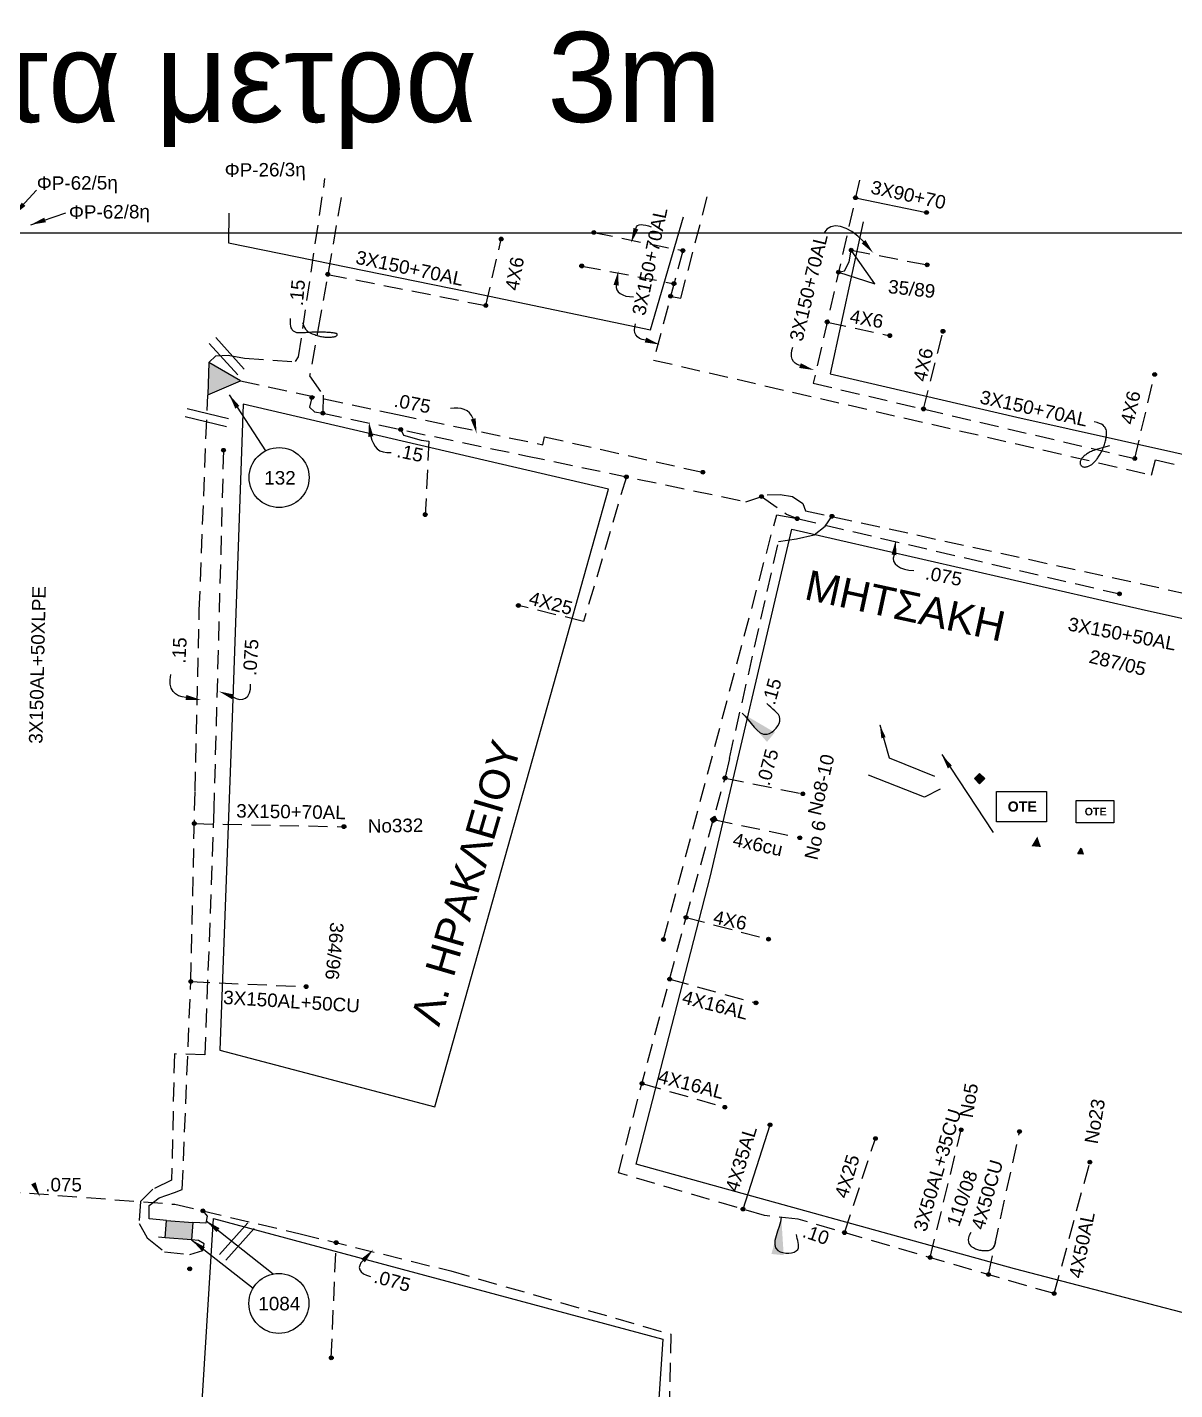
# Model space of a CAD drawing. Header units: millimetres. Extents: x 738 to 2138, y 37 to 533.
# Drawn here: x 861.2 to 937.8, y 442.5 to 533.4 of the extents above; entities that cross this region are included whole.
import ezdxf

# ---------------------------------------------------------------- set-up
doc = ezdxf.new("R2010")
doc.units = ezdxf.units.MM
doc.linetypes.add('DASHED', pattern=[19.05, 12.7, -6.35])
for name, color, linetype in [('Link Box 4 Διευθύνσεων', 7, 'Continuous'), ('Pillar OTE', 7, 'Continuous'), ('Άγνωστα', 7, 'Continuous'), ('Γυμνά εναέρια ΧΤ (3Φ)   3x35+35CU', 7, 'Continuous'), ('Γυμνά εναέρια ΧΤ (3Φ)   4x35AL', 7, 'Continuous'), ('Γυμνά εναέρια ΧΤ και ΦΟΠ (2Φ)   3x50+35+16CU', 7, 'Continuous'), ('Επιγραφές - Σχήματα', 7, 'Continuous'), ('Καλώδια ΧΤ   3x150 AL+50XLPE', 7, 'DASHED'), ('Καλώδια ΧΤ   3x150+50AL', 7, 'DASHED'), ('Καλώδια ΧΤ   3x150+70 AL', 7, 'DASHED'), ('Καλώδια ΧΤ   3x150AL+50CU', 7, 'DASHED'), ('Καλώδια ΧΤ   4x50CU', 7, 'DASHED'), ('Συνδέσεις', 7, 'Continuous'), ('Τομή', 7, 'Continuous'), ('Υπόβαθρο ΔΕΗ', 7, 'Continuous'), ('Υπόγεια Καλώδια Δικτύου ΧΤ   .075', 7, 'DASHED'), ('Υπόγεια Καλώδια Δικτύου ΧΤ   .10', 7, 'DASHED'), ('Υπόγεια Καλώδια Δικτύου ΧΤ   .15', 7, 'DASHED'), ('Υπόγεια καλώδια Δικτύου ΧΤ και Παρ. ΧΤ - 3X150+70 AL', 7, 'DASHED'), ('Υπόγεια καλώδια Παροχών ΧΤ   .075', 7, 'DASHED'), ('Υπόγεια καλώδια Παροχών ΧΤ   .15', 7, 'DASHED'), ('Υπόγεια καλώδια Παροχών ΧΤ   4x16AL', 7, 'DASHED'), ('Υπόγεια καλώδια Παροχών ΧΤ   4x25', 7, 'DASHED'), ('Υπόγεια καλώδια Παροχών ΧΤ   4x50AL', 7, 'DASHED'), ('Υπόγεια καλώδια Παροχών ΧΤ   4x6', 7, 'DASHED')]:
    doc.layers.add(name, color=color, linetype=linetype)
doc.styles.add('arial', font='arial.ttf')
doc.styles.get("Standard").update_dxf_attribs({"font": 'arial.ttf'})
doc.linetypes.add('SYN_LINE', pattern='A,0.5,-0.0001,["/\\/\\/\\/",Standard,S=0.1,R=0,X=0,Y=-0.05],-0.25', length=0.7501)
doc.dimstyles.new('ISO-25', dxfattribs={"dimtxt": 2.5, "dimasz": 2.5, "dimexe": 1.25, "dimexo": 0.625, "dimtad": 1, "dimtxsty": 'Standard', "dimcen": 2.5, "dimadec": 0, "dimazin": 0, "dimtfac": 1, "dimtmove": 0, "dimatfit": 3, "dimfxl": 1, "dimarcsym": 0})

# ---------------------------------------------------------------- blocks, each defined once
blk = doc.blocks.new('_ΣΥΝΔΕΣΗ')
at = {"layer": 'Συνδέσεις', "linetype": 'SYN_LINE', "ltscale": 40}
blk.add_hatch(color=256, dxfattribs=at).paths.add_polyline_path([(-116.75, 2339.64, 1), (-117.75, 2339.64, 1)])
at = {"layer": 'Συνδέσεις'}
blk.add_circle((-117.25, 2339.64), 0.5, dxfattribs=at)
blk = doc.blocks.new('ΤΟΜΗ')
at = {"layer": 'Τομή', "ltscale": 40}
for p, q in [((-5.68, 0), (5.68, 0)), ((5.68, -2.33), (-5.68, -2.33))]:
    blk.add_line(p, q, dxfattribs=at)
blk = doc.blocks.new('LINK BOX 4 ΑΝΑΧΩΡΗΣΕΩΝ')
at = {"layer": 'Link Box 4 Διευθύνσεων', "ltscale": 40}
blk.add_hatch(color=256, dxfattribs=at).paths.add_polyline_path([(-3.54, 0), (-3.54, -4.67), (3.54, -4.67), (3.54, 0)])
for p, q in [((-3.54, 0), (-5.33, 0)), ((5.33, 0), (3.54, 0)), ((-3.54, -4.67), (-5.33, -4.67)), ((5.33, -4.67), (3.54, -4.67))]:
    blk.add_line(p, q, dxfattribs=at)
blk.add_lwpolyline([(-3.54, -4.67), (-3.54, 0), (3.54, 0), (3.54, -4.67)], close=True, dxfattribs=at)
blk = doc.blocks.new('PILLAR ΟΤΕ')
at = {"layer": 'Pillar OTE', "ltscale": 40}
blk.add_lwpolyline([(-3.31, 2.02), (3.39, 2.02), (3.39, -1.99), (-3.31, -1.99)], close=True, dxfattribs=at)
at = {"layer": 'Pillar OTE', "insert": (-1.81, 0.71), "char_height": 1.3575, "width": 109.961, "attachment_point": 1}
blk.add_mtext('{\\fArial|b1|i0|c161|p34;OTE}', dxfattribs=at)
blk = doc.blocks.new('TSONTA XT1')
at = {"ltscale": 40}
h = blk.add_hatch(color=256, dxfattribs=at)
h.dxf.hatch_style = 1
h.paths.add_polyline_path([(595.96, 2487.66), (597.07, 2488.77), (595.96, 2489.87), (594.85, 2488.77)])
blk.add_lwpolyline([(594.85, 2488.77), (595.96, 2489.87), (597.07, 2488.77), (595.96, 2487.66)], close=True, dxfattribs=at)

msp = doc.modelspace()

# ---------------------------------------------------------------- hatches: boundary and pattern name
at = {"layer": 'Pillar OTE', "ltscale": 40}
h = msp.add_hatch(color=256, dxfattribs=at)
h.dxf.hatch_style = 1
h.paths.add_polyline_path([(928.838, 478.716), (928.596, 479.414), (928.211, 478.773)])
h = msp.add_hatch(color=256, dxfattribs=at)
h.dxf.hatch_style = 1
h.paths.add_polyline_path([(931.656, 478.236), (931.518, 478.631), (931.301, 478.268)])
at = {"layer": 'Επιγραφές - Σχήματα'}
msp.add_hatch(color=256, dxfattribs=at).paths.add_polyline_path([(875.417, 509.822), (873.319, 511.038), (873.236, 508.876)])

# ---------------------------------------------------------------- linework, layer by layer
at = {"layer": 'Pillar OTE', "ltscale": 40}
msp.add_lwpolyline([(931.301, 478.268), (931.518, 478.631), (931.656, 478.236), (931.301, 478.268)], dxfattribs=at)
at = {"layer": 'Άγνωστα', "color": 2, "ltscale": 0.1}
for points in [[(916.463, 522.037), (921.203, 521.055)], [(915.33, 517.068), (917.743, 516.283), (917.743, 516.283), (917.743, 516.283), (917.743, 516.283), (917.743, 516.283), (916.18, 518.537)]]:
    msp.add_lwpolyline(points, dxfattribs=at)
at = {"layer": 'Άγνωστα', "color": 173, "ltscale": 0.1}
msp.add_lwpolyline([(872.915, 454.436), (873.205, 454.076), (873.102, 453.622), (872.699, 453.633)], dxfattribs=at)
at = {"layer": 'Άγνωστα', "color": 173, "linetype": 'DASHED', "ltscale": 0.1}
msp.add_lwpolyline([(881.481, 444.629), (881.805, 452.314)], dxfattribs=at)
at = {"layer": 'Γυμνά εναέρια ΧΤ (3Φ)   4x35AL', "color": 173, "ltscale": 0.1}
msp.add_lwpolyline([(908.96, 454.551), (910.761, 460.171)], dxfattribs=at)
at = {"layer": 'Γυμνά εναέρια ΧΤ και ΦΟΠ (2Φ)   3x50+35+16CU', "color": 173, "linetype": 'DASHED', "ltscale": 0.1}
msp.add_lwpolyline([(921.443, 451.321), (923.521, 459.847)], dxfattribs=at)
at = {"layer": 'Επιγραφές - Σχήματα'}
for points in [[(901.809, 519.971), (901.849, 520.095), (901.922, 520.179), (902.024, 520.229), (902.151, 520.247), (902.3, 520.24), (902.467, 520.211), (902.647, 520.164), (902.838, 520.104)], [(917.001, 519.106), (916.61, 519.48), (916.219, 519.776), (915.836, 519.99), (915.47, 520.117), (915.13, 520.152), (914.823, 520.091), (914.558, 519.93), (914.345, 519.663)], [(900.485, 516.199), (900.483, 516.037), (900.53, 515.889), (900.621, 515.756), (900.755, 515.642), (900.929, 515.549), (901.139, 515.48), (901.383, 515.437), (901.658, 515.423)], [(879.552, 513.71), (879.616, 513.527), (879.688, 513.38), (879.766, 513.262), (879.85, 513.17), (879.937, 513.099), (880.026, 513.044), (880.116, 513.001), (880.204, 512.965), (880.29, 512.932), (880.374, 512.901), (880.455, 512.873), (880.535, 512.847), (880.612, 512.824), (880.688, 512.803), (880.762, 512.785), (880.835, 512.77), (880.906, 512.758), (880.977, 512.748), (881.046, 512.74), (881.114, 512.735), (881.181, 512.732), (881.247, 512.731), (881.312, 512.731), (881.377, 512.733), (881.44, 512.737), (881.501, 512.742), (881.56, 512.748), (881.615, 512.756), (881.667, 512.766), (881.715, 512.777), (881.757, 512.789), (881.792, 512.803), (881.822, 512.819), (881.845, 512.836), (881.862, 512.853), (881.874, 512.871), (881.88, 512.889), (881.882, 512.906), (881.88, 512.922), (881.874, 512.937), (881.864, 512.95), (881.851, 512.961), (881.833, 512.971), (881.811, 512.98), (881.783, 512.988), (881.75, 512.995), (881.711, 513.002), (881.665, 513.009), (881.612, 513.015), (881.553, 513.022), (881.488, 513.029), (881.418, 513.035), (881.345, 513.041), (881.267, 513.047), (881.187, 513.052), (881.105, 513.057), (881.022, 513.061), (880.937, 513.064), (880.852, 513.067), (880.766, 513.068), (880.68, 513.069), (880.593, 513.07), (880.508, 513.069), (880.422, 513.068), (880.338, 513.066), (880.255, 513.063), (880.173, 513.059), (880.093, 513.055), (880.015, 513.051), (879.939, 513.046), (879.866, 513.041), (879.796, 513.036), (879.729, 513.031), (879.666, 513.027), (879.604, 513.022), (879.546, 513.019), (879.489, 513.016), (879.435, 513.015), (879.382, 513.015), (879.331, 513.016), (879.281, 513.02), (879.233, 513.026), (879.185, 513.034), (879.138, 513.046), (879.093, 513.062), (879.048, 513.082), (879.004, 513.107), (878.961, 513.136), (878.919, 513.172), (878.878, 513.219), (878.842, 513.28), (878.81, 513.361), (878.785, 513.467), (878.769, 513.602), (878.761, 513.771), (878.765, 513.979)], [(902.446, 512.543), (902.234, 512.583), (902.054, 512.654), (901.91, 512.754), (901.803, 512.881), (901.736, 513.032), (901.71, 513.207), (901.728, 513.402), (901.792, 513.616)], [(912.757, 510.837), (912.581, 510.902), (912.434, 510.997), (912.319, 511.12), (912.238, 511.269), (912.192, 511.441), (912.184, 511.634), (912.216, 511.846), (912.289, 512.073)], [(873.319, 511.038), (873.236, 508.876), (875.417, 509.822), (873.319, 511.038)], [(890.952, 507.284), (890.845, 507.506), (890.708, 507.683), (890.543, 507.818), (890.355, 507.914), (890.145, 507.974), (889.919, 508), (889.679, 507.996), (889.428, 507.965)], [(933.422, 505.477), (933.163, 505.411), (932.944, 505.353), (932.762, 505.301), (932.609, 505.256), (932.483, 505.215), (932.377, 505.177), (932.286, 505.141), (932.206, 505.107), (932.131, 505.072), (932.062, 505.037), (931.997, 505.001), (931.937, 504.965), (931.881, 504.929), (931.828, 504.891), (931.779, 504.853), (931.732, 504.815), (931.689, 504.775), (931.648, 504.735), (931.611, 504.694), (931.577, 504.652), (931.547, 504.611), (931.52, 504.57), (931.497, 504.529), (931.479, 504.488), (931.465, 504.448), (931.456, 504.409), (931.451, 504.371), (931.45, 504.335), (931.453, 504.299), (931.462, 504.266), (931.474, 504.234), (931.491, 504.204), (931.512, 504.176), (931.537, 504.151), (931.566, 504.129), (931.598, 504.109), (931.633, 504.093), (931.671, 504.081), (931.71, 504.073), (931.752, 504.069), (931.796, 504.07), (931.84, 504.076), (931.886, 504.085), (931.932, 504.097), (931.977, 504.113), (932.023, 504.131), (932.067, 504.151), (932.11, 504.173), (932.152, 504.197), (932.192, 504.222), (932.231, 504.248), (932.269, 504.277), (932.306, 504.306), (932.342, 504.338), (932.377, 504.371), (932.412, 504.406), (932.446, 504.443), (932.481, 504.483), (932.516, 504.525), (932.551, 504.571), (932.587, 504.62), (932.625, 504.674), (932.664, 504.732), (932.704, 504.795), (932.747, 504.863), (932.79, 504.936), (932.834, 505.013), (932.878, 505.093), (932.921, 505.174), (932.961, 505.257), (932.999, 505.339), (933.033, 505.421), (933.062, 505.502), (933.088, 505.581), (933.11, 505.659), (933.13, 505.735), (933.147, 505.809), (933.162, 505.882), (933.175, 505.953), (933.187, 506.023), (933.199, 506.091), (933.209, 506.158), (933.217, 506.224), (933.221, 506.291), (933.221, 506.357), (933.216, 506.425), (933.204, 506.494), (933.185, 506.565), (933.158, 506.638), (933.118, 506.712), (933.061, 506.784), (932.983, 506.855), (932.881, 506.921), (932.75, 506.982), (932.586, 507.035), (932.385, 507.079)], [(884.121, 506.096), (884.194, 505.853), (884.287, 505.633), (884.403, 505.441), (884.547, 505.281), (884.723, 505.157), (884.934, 505.074), (885.185, 505.035), (885.479, 505.045)], [(919.035, 498.205), (918.985, 497.985), (919.01, 497.788), (919.103, 497.617), (919.258, 497.472), (919.467, 497.353), (919.726, 497.26), (920.025, 497.195), (920.36, 497.158)], [(871.784, 488.698), (871.522, 488.725), (871.287, 488.802), (871.086, 488.927), (870.924, 489.1), (870.806, 489.317), (870.738, 489.577), (870.727, 489.877), (870.776, 490.216)], [(874.918, 488.736), (875.143, 488.615), (875.364, 488.562), (875.572, 488.574), (875.757, 488.651), (875.91, 488.791), (876.021, 488.993), (876.081, 489.256), (876.08, 489.579)], [(925.811, 452.373), (925.761, 452.219), (925.711, 452.096), (925.661, 451.999), (925.61, 451.926), (925.557, 451.871), (925.503, 451.832), (925.446, 451.806), (925.388, 451.788), (925.326, 451.775), (925.262, 451.767), (925.195, 451.763), (925.127, 451.762), (925.057, 451.765), (924.987, 451.77), (924.915, 451.778), (924.843, 451.788), (924.77, 451.799), (924.698, 451.813), (924.625, 451.831), (924.552, 451.854), (924.479, 451.883), (924.405, 451.92), (924.33, 451.965), (924.255, 452.02), (924.18, 452.086), (924.111, 452.165), (924.054, 452.259), (924.016, 452.369), (924.003, 452.498), (924.022, 452.648), (924.078, 452.819), (924.179, 453.015)], [(883.603, 451.117), (883.46, 450.959), (883.376, 450.802), (883.352, 450.649), (883.386, 450.503), (883.478, 450.368), (883.626, 450.247), (883.831, 450.143), (884.091, 450.059)]]:
    msp.add_lwpolyline(points, dxfattribs=at)
msp.add_lwpolyline([(747.163, 52.801), (1697.685, 43.148), (1697.685, 519.665), (747.163, 519.665)], close=True, dxfattribs=at)
for centre in [(877.996, 503.365), (877.983, 448.265)]:
    msp.add_circle(centre, 2, dxfattribs=at)
for points in [[(901.967, 519.918), (901.489, 519.023), (901.651, 520.024)], [(917.128, 519.215), (917.651, 518.347), (916.874, 518.998)], [(900.32, 516.226), (900.644, 517.186), (900.649, 516.172)], [(902.496, 512.702), (903.399, 512.241), (902.396, 512.384)], [(912.808, 510.996), (913.711, 510.535), (912.707, 510.678)], [(891.114, 507.322), (891.179, 506.31), (890.79, 507.246)], [(883.955, 506.075), (883.996, 507.088), (884.286, 506.117)], [(918.869, 498.225), (919.151, 499.199), (919.2, 498.186)], [(871.811, 488.863), (872.771, 488.534), (871.757, 488.534)], [(874.857, 488.581), (873.985, 489.098), (874.978, 488.892)], [(861.749, 456.348), (862.035, 455.376), (861.449, 456.203)], [(883.48, 451.23), (884.277, 451.856), (883.726, 451.005)]]:
    msp.add_solid(points, dxfattribs=at)
at = {"layer": 'Καλώδια ΧΤ   3x150+70 AL', "color": 2, "ltscale": 0.1}
for points in [[(916.73, 523.206), (913.641, 509.665), (935.098, 504.636)], [(915.33, 517.068), (915.721, 517.156), (915.721, 517.156), (916.038, 517.75), (916.181, 518.54), (921.247, 517.558)]]:
    msp.add_lwpolyline(points, dxfattribs=at)
at = {"layer": 'Καλώδια ΧΤ   3x150+70 AL', "color": 27, "ltscale": 0.1}
for points in [[(904.939, 518.505), (902.988, 511.208), (936.222, 503.535), (936.48, 504.538), (963.302, 498.555), (965.772, 518.559), (973.923, 518.056)], [(872.341, 480.275), (882.329, 480.07)]]:
    msp.add_lwpolyline(points, dxfattribs=at)
at = {"layer": 'Καλώδια ΧΤ   3x150+70 AL', "color": 173, "ltscale": 0.1}
msp.add_lwpolyline([(881.247, 516.926), (891.791, 514.842)], dxfattribs=at)
at = {"layer": 'Καλώδια ΧΤ   3x150AL+50CU', "color": 27, "ltscale": 0.1}
msp.add_lwpolyline([(872.104, 469.732), (879.802, 469.395)], dxfattribs=at)
at = {"layer": 'Καλώδια ΧΤ   4x50CU', "color": 173, "ltscale": 0.1}
msp.add_lwpolyline([(925.336, 450.189), (927.41, 459.725)], dxfattribs=at)
at = {"layer": 'Υπόβαθρο ΔΕΗ', "ltscale": 0.1}
for points in [[(874.639, 521.015), (874.625, 519.021), (890.54, 515.782), (902.788, 513.217), (904.984, 520.761)], [(916.977, 520.432), (914.774, 510.288), (927.238, 507.389), (944.699, 503.512), (954.416, 501.405), (956.859, 520.402)], [(874.05, 465.153), (888.39, 461.372), (896.337, 489.61), (899.977, 502.598), (875.603, 508.259), (874.847, 486.714), (874.05, 465.153)], [(901.826, 457.559), (906.772, 476.707), (912.226, 499.922), (935.535, 494.591), (953.408, 490.593), (951.211, 472.654), (947.734, 445.183), (927.08, 450.565), (901.826, 457.559)], [(870.559, 411.72), (872.57, 437.037), (873.628, 453.93), (903.599, 445.883), (901.322, 411.72)]]:
    msp.add_lwpolyline(points, dxfattribs=at)
at = {"layer": 'Υπόγεια Καλώδια Δικτύου ΧΤ   .075', "color": 173, "ltscale": 0.1}
for points in [[(908.051, 484.625), (907.755, 483.317), (912.952, 482.259)], [(859.443, 455.762), (871.046, 454.877), (879.406, 452.905), (889.462, 450.428), (904.146, 446.212), (903.845, 434), (902.96, 416.697)]]:
    msp.add_lwpolyline(points, dxfattribs=at)
at = {"layer": 'Υπόγεια Καλώδια Δικτύου ΧΤ   .10', "color": 173, "ltscale": 0.1}
msp.add_lwpolyline([(929.724, 448.914), (912.635, 453.88), (910.386, 454.135), (900.64, 456.98), (905.114, 473.857), (907.755, 483.317)], dxfattribs=at)
at = {"layer": 'Υπόγεια Καλώδια Δικτύου ΧΤ   .15', "color": 2, "ltscale": 0.1}
msp.add_lwpolyline([(873.319, 511.038), (873.768, 511.497), (874.606, 511.54), (875.689, 511.324), (879.084, 511.101), (879.298, 511.42), (881.061, 523.319)], dxfattribs=at)
at = {"layer": 'Υπόγεια Καλώδια Δικτύου ΧΤ   .15', "color": 173, "ltscale": 0.1}
for points in [[(882.143, 522.06), (880.747, 514.064), (880.031, 510.153), (880.944, 508.865), (880.919, 507.653)], [(880.183, 508.709), (880.03, 508.073), (880.354, 507.745), (880.919, 507.653), (894.462, 504.824), (909.145, 501.756), (910.566, 502.212), (911.432, 502.239), (912.264, 502.104), (912.942, 501.626), (913.122, 501.156), (949.97, 493.131)], [(908.051, 484.625), (911.328, 499.111), (912.527, 499.272), (913.707, 499.535), (914.443, 500.112), (914.893, 500.778)]]:
    msp.add_lwpolyline(points, dxfattribs=at)
at = {"layer": 'Υπόγεια Καλώδια Δικτύου ΧΤ   .15', "color": 27, "ltscale": 0.1}
msp.add_lwpolyline([(870.042, 453.838), (869.333, 453.912), (869.333, 454.792), (870, 455.313), (871.028, 455.669), (871.535, 455.874), (872.104, 469.732), (872.39, 482.456), (872.672, 494.52), (873.232, 508.874)], dxfattribs=at)
for points in [[(869.952, 452.675, 0.0000003, 0.0000003, 0), (869.388, 452.674, 0.0000003, 0.0000003, 0), (869.103, 452.318, 0.0000003, 0.0000003, 0), (869.263, 451.808, 0.0000003, 0.0000003, 0), (870.114, 451.223, 0.0000003, 0.0000003, 0), (870.881, 450.872, 0.0000003, 0.0000003, 0), (870.881, 450.872, 0.0000003, 0.0000003, 0), (870.881, 450.872, 0.0000003, 0.0000003, 0), (870.881, 450.872, 0.0000003, 0.0000003, 0), (868.946, 411.686, 0.0000003, 0.0000003, 0), (868.946, 411.686, 0.0000003, 0.0000003, 0), (867.316, 381.959, 0.0000003, 0.0000003, 0), (929.262, 379.262, 0.0000003, 0.0000003, 0), (928.305, 364.346, 0.0000003, 0.0000003, 0), (928.305, 364.346, 0.0000003, 0.0000003, 0), (924.656, 364.351, 0.0000003, 0.0000003, 0), (924.147, 364.378, 0, 0, 0)], [(925.516, 379.378, 0.0000003, 0.0000003, 0), (925.579, 379.378, 0.0000003, 0.0000003, 0), (925.579, 378.715, 0.0000003, 0.0000003, 0), (868.298, 381.039, 0.0000003, 0.0000003, 0), (869.795, 411.618, 0.0000003, 0.0000003, 0), (872.034, 450.566, 0.0000003, 0.0000003, 0), (872.034, 450.566, 0, 0, 0)]]:
    msp.add_lwpolyline(points, format="xyseb", dxfattribs=at)
at = {"layer": 'Υπόγεια καλώδια Δικτύου ΧΤ και Παρ. ΧΤ - 3X150+70 AL', "color": 27, "ltscale": 0.1}
for points in [[(904.062, 515.476), (904.81, 515.336), (906.718, 522.668)], [(899.002, 519.719), (905.039, 518.485)], [(898.193, 517.48), (904.371, 516.3)]]:
    msp.add_lwpolyline(points, dxfattribs=at)
at = {"layer": 'Υπόγεια καλώδια Παροχών ΧΤ   .075', "color": 173, "ltscale": 0.1}
for points in [[(875.417, 509.822), (885.901, 507.572), (895.602, 505.56), (895.716, 506.088), (906.281, 503.718)], [(910.192, 502.097), (911.868, 500.927), (912.576, 500.625)], [(903.648, 472.538), (911.203, 500.888), (912.575, 500.625)], [(912.575, 500.625), (934.077, 495.604)]]:
    msp.add_lwpolyline(points, dxfattribs=at)
at = {"layer": 'Υπόγεια καλώδια Παροχών ΧΤ   .075', "color": 27, "ltscale": 0.1}
msp.add_lwpolyline([(874.288, 505.185), (873.644, 481.265), (873.048, 464.852), (871.009, 464.906), (870.824, 456.479), (869.564, 455.875), (868.745, 455.052), (868.651, 453.592), (869.198, 452.639), (870.349, 451.713), (872.048, 451.531), (872.919, 451.783), (872.99, 452.248), (872.609, 452.469)], dxfattribs=at)
at = {"layer": 'Υπόγεια καλώδια Παροχών ΧΤ   .15', "color": 173, "linetype": 'DASHED', "ltscale": 0.1}
msp.add_lwpolyline([(886.114, 506.567), (886.29, 506.193), (886.29, 506.193), (887.481, 505.86), (887.988, 505.784), (887.75, 500.887)], dxfattribs=at)
at = {"layer": 'Υπόγεια καλώδια Παροχών ΧΤ   4x16AL', "color": 173, "ltscale": 0.1}
for points in [[(904.063, 469.892), (909.822, 468.31)], [(902.219, 462.935), (907.744, 461.347)]]:
    msp.add_lwpolyline(points, dxfattribs=at)
at = {"layer": 'Υπόγεια καλώδια Παροχών ΧΤ   4x25', "color": 173, "ltscale": 0.1}
for points in [[(901.172, 503.422), (901.172, 503.422), (898.321, 493.764), (898.321, 493.764), (893.965, 494.826)], [(915.728, 452.981), (917.793, 459.259)]]:
    msp.add_lwpolyline(points, dxfattribs=at)
at = {"layer": 'Υπόγεια καλώδια Παροχών ΧΤ   4x50AL', "color": 173, "ltscale": 0.1}
msp.add_lwpolyline([(929.724, 448.914), (932.109, 457.692), (932.109, 457.692), (932.109, 457.692), (932.109, 457.692)], dxfattribs=at)
at = {"layer": 'Υπόγεια καλώδια Παροχών ΧΤ   4x6', "color": 173, "ltscale": 0.1}
for points in [[(891.791, 514.842), (892.824, 519.279)], [(905.153, 474.015), (910.663, 472.561)]]:
    msp.add_lwpolyline(points, dxfattribs=at)
at = {"layer": 'Υπόγεια καλώδια Παροχών ΧΤ   4x6', "color": 2, "ltscale": 0.1}
for points in [[(914.571, 513.743), (918.752, 512.831)], [(921.003, 507.94), (922.302, 513.12)], [(935.098, 504.636), (936.428, 510.244)]]:
    msp.add_lwpolyline(points, dxfattribs=at)
at = {"layer": 'Υπόγεια καλώδια Παροχών ΧΤ   4x6', "color": 173, "linetype": 'DASHED', "ltscale": 0.1}
msp.add_lwpolyline([(906.985, 480.558), (912.753, 479.327)], dxfattribs=at)

# ---------------------------------------------------------------- block references
at = {"layer": 'Link Box 4 Διευθύνσεων', "xscale": 0.2499999999999935, "yscale": 0.2499999999999935, "zscale": 0.2499999999999935, "rotation": 355.5763851103524}
msp.add_blockref('LINK BOX 4 ΑΝΑΧΩΡΗΣΕΩΝ', (871.37, 453.736), dxfattribs=at)
at = {"layer": 'Pillar OTE'}
for p, xscale, yscale, zscale in [((927.525, 481.398), 0.5, 0.5, 0.5), ((932.437, 481.067), 0.375, 0.375, 0.375)]:
    msp.add_blockref('PILLAR ΟΤΕ', p, dxfattribs=dict(at, xscale=xscale, yscale=yscale, zscale=zscale))
at = {"layer": 'Συνδέσεις'}
for name, p, xscale, yscale, zscale in [('_ΣΥΝΔΕΣΗ', (945.776, -62.869), 0.25, 0.25, 0.25), ('_ΣΥΝΔΕΣΗ', (950.516, -63.851), 0.25, 0.25, 0.25), ('_ΣΥΝΔΕΣΗ', (922.137, -65.627), 0.25, 0.25, 0.25), ('_ΣΥΝΔΕΣΗ', (928.314, -65.187), 0.25, 0.25, 0.25), ('_ΣΥΝΔΕΣΗ', (934.252, -66.401), 0.25, 0.25, 0.25), ('_ΣΥΝΔΕΣΗ', (945.492, -66.369), 0.25, 0.25, 0.25), ('_ΣΥΝΔΕΣΗ', (927.505, -67.426), 0.25, 0.25, 0.25), ('_ΣΥΝΔΕΣΗ', (950.559, -67.348), 0.25, 0.25, 0.25), ('_ΣΥΝΔΕΣΗ', (910.559, -67.98), 0.25, 0.25, 0.25), ('_ΣΥΝΔΕΣΗ', (933.663, -68.603), 0.25, 0.25, 0.25), ('_ΣΥΝΔΕΣΗ', (944.642, -67.838), 0.25, 0.25, 0.25), ('_ΣΥΝΔΕΣΗ', (933.439, -69.442), 0.25, 0.25, 0.25), ('_ΣΥΝΔΕΣΗ', (921.103, -70.064), 0.25, 0.25, 0.25), ('_ΣΥΝΔΕΣΗ', (943.883, -71.163), 0.25, 0.25, 0.25), ('_ΣΥΝΔΕΣΗ', (948.064, -72.075), 0.25, 0.25, 0.25), ('_ΣΥΝΔΕΣΗ', (951.614, -71.786), 0.25, 0.25, 0.25), ('_ΣΥΝΔΕΣΗ', (965.741, -74.662), 0.25, 0.25, 0.25), ('_ΣΥΝΔΕΣΗ', (909.495, -76.197), 0.25, 0.25, 0.25), ('_ΣΥΝΔΕΣΗ', (910.231, -77.253), 0.25, 0.25, 0.25), ('_ΣΥΝΔΕΣΗ', (950.315, -76.966), 0.25, 0.25, 0.25), ('_ΣΥΝΔΕΣΗ', (915.426, -78.339), 0.25, 0.25, 0.25), ('_ΣΥΝΔΕΣΗ', (903.601, -79.721), 0.25, 0.25, 0.25), ('_ΣΥΝΔΕΣΗ', (964.41, -80.27), 0.25, 0.25, 0.25), ('_ΣΥΝΔΕΣΗ', (935.593, -81.188), 0.25, 0.25, 0.25), ('_ΣΥΝΔΕΣΗ', (930.485, -81.499), 0.25, 0.25, 0.25), ('_ΣΥΝΔΕΣΗ', (939.503, -82.812), 0.25, 0.25, 0.25), ('_ΣΥΝΔΕΣΗ', (917.062, -84.019), 0.25, 0.25, 0.25), ('_ΣΥΝΔΕΣΗ', (941.887, -84.284), 0.25, 0.25, 0.25), ('_ΣΥΝΔΕΣΗ', (944.205, -84.128), 0.25, 0.25, 0.25), ('_ΣΥΝΔΕΣΗ', (963.39, -89.302), 0.25, 0.25, 0.25), ('_ΣΥΝΔΕΣΗ', (923.277, -90.08), 0.25, 0.25, 0.25), ('_ΣΥΝΔΕΣΗ', (937.068, -101.589), 0.25, 0.25, 0.25), ('TSONTA XT1', (741.477, -282.065), 0.3075184835441075, 0.3075184835441075, 0.3075184835441075), ('_ΣΥΝΔΕΣΗ', (942.255, -102.641), 0.25, 0.25, 0.25), ('_ΣΥΝΔΕΣΗ', (901.653, -104.631), 0.25, 0.25, 0.25), ('_ΣΥΝΔΕΣΗ', (911.641, -104.836), 0.25, 0.25, 0.25), ('_ΣΥΝΔΕΣΗ', (942.066, -105.579), 0.25, 0.25, 0.25), ('_ΣΥΝΔΕΣΗ', (934.465, -110.891), 0.25, 0.25, 0.25), ('_ΣΥΝΔΕΣΗ', (932.96, -112.368), 0.25, 0.25, 0.25), ('_ΣΥΝΔΕΣΗ', (939.975, -112.345), 0.25, 0.25, 0.25), ('_ΣΥΝΔΕΣΗ', (933.375, -115.014), 0.25, 0.25, 0.25), ('_ΣΥΝΔΕΣΗ', (901.416, -115.174), 0.25, 0.25, 0.25), ('_ΣΥΝΔΕΣΗ', (909.114, -115.511), 0.25, 0.25, 0.25), ('_ΣΥΝΔΕΣΗ', (939.134, -116.596), 0.25, 0.25, 0.25), ('_ΣΥΝΔΕΣΗ', (931.53, -121.974), 0.25, 0.25, 0.25), ('_ΣΥΝΔΕΣΗ', (937.056, -123.559), 0.25, 0.25, 0.25), ('_ΣΥΝΔΕΣΗ', (940.074, -124.735), 0.25, 0.25, 0.25), ('_ΣΥΝΔΕΣΗ', (947.105, -125.647), 0.25, 0.25, 0.25), ('_ΣΥΝΔΕΣΗ', (952.834, -125.059), 0.25, 0.25, 0.25), ('_ΣΥΝΔΕΣΗ', (956.723, -125.181), 0.25, 0.25, 0.25), ('_ΣΥΝΔΕΣΗ', (961.421, -127.217), 0.25, 0.25, 0.25), ('_ΣΥΝΔΕΣΗ', (902.227, -130.47), 0.25, 0.25, 0.25), ('_ΣΥΝΔΕΣΗ', (938.272, -130.355), 0.25, 0.25, 0.25), ('_ΣΥΝΔΕΣΗ', (945.041, -131.925), 0.25, 0.25, 0.25), ('_ΣΥΝΔΕΣΗ', (911.118, -132.593), 0.25, 0.25, 0.25), ('_ΣΥΝΔΕΣΗ', (950.755, -133.585), 0.25, 0.25, 0.25), ('_ΣΥΝΔΕΣΗ', (901.346, -134.343), 0.25, 0.25, 0.25), ('_ΣΥΝΔΕΣΗ', (954.649, -134.717), 0.25, 0.25, 0.25), ('_ΣΥΝΔΕΣΗ', (959.036, -135.992), 0.25, 0.25, 0.25), ('_ΣΥΝΔΕΣΗ', (910.793, -140.277), 0.25, 0.25, 0.25)]:
    msp.add_blockref(name, p, dxfattribs=dict(at, xscale=xscale, yscale=yscale, zscale=zscale))
at = {"layer": 'Συνδέσεις', "xscale": 0.2, "yscale": 0.2, "zscale": 0.2, "rotation": 347.9474135811646}
msp.add_blockref('TSONTA XT1', (686.499, 18.663), dxfattribs=at)
at = {"layer": 'Τομή'}
for p, xscale, yscale, zscale, rotation in [((874.291, 511.265), 0.2500000000003209, 0.2500000000003209, 0.2500000000003209, 132.0236738043822), ((873.107, 507.075), 0.2500000000002622, 0.2500000000002622, 0.2500000000002622, 166.3825834754699), ((874.964, 452.584), 0.250000000000268, 0.250000000000268, 0.250000000000268, 48.22193507567867)]:
    msp.add_blockref('ΤΟΜΗ', p, dxfattribs=dict(at, xscale=xscale, yscale=yscale, zscale=zscale, rotation=rotation))

# ---------------------------------------------------------------- texts
at = {"layer": 'Γυμνά εναέρια ΧΤ (3Φ)   3x35+35CU', "insert": (920.311, 453.246), "char_height": 0.9, "width": 47.0228, "attachment_point": 1, "rotation": 73.69581, "style": 'arial'}
msp.add_mtext('{\\fArial|b0|i0|c161|p34;3X50AL+35CU}', dxfattribs=at)
at = {"layer": 'Γυμνά εναέρια ΧΤ (3Φ)   4x35AL', "insert": (907.755, 455.905), "char_height": 0.9, "width": 84.18588, "attachment_point": 1, "rotation": 73.31231, "style": 'arial'}
msp.add_mtext('4X35AL', dxfattribs=at)
at = {"layer": 'Επιγραφές - Σχήματα', "ltscale": 10, "insert": (747.706, 533.093), "char_height": 6, "width": 315.0361, "attachment_point": 1}
msp.add_mtext('{\\C1;για να σχεδιασω αφαιρω απο τα μετρα  3m}', dxfattribs=at)
at = {"layer": 'Επιγραφές - Σχήματα', "ltscale": 40, "char_height": 0.9, "width": 47.0228, "attachment_point": 1, "style": 'arial'}
for s, insert, rotation in [('ΦΡ-26/3η', (874.362, 524.33), 0.51592), ('ΦΡ-62/5η', (861.823, 523.449), 0.51592), ('{\\fArial|b0|i0|c161|p34;3X90+70}', (917.614, 523.208), 347.79027), ('ΦΡ-62/8η', (863.968, 521.521), 0.51592), ('{\\fArial|b0|i0|c161|p34;35/89}', (918.702, 516.575), 353.68984), ('{\\fArial|b0|i0|c161|p34;287/05}', (932.197, 491.901), 346.46557), ('{\\fArial|b0|i0|c161|p34;364/96}', (882.325, 473.643), 264.72271), ('{\\fArial|b0|i0|c161|p34;110/08}', (922.523, 453.616), 70.77764)]:
    msp.add_mtext(s, dxfattribs=dict(at, insert=insert, rotation=rotation))
at = {"layer": 'Επιγραφές - Σχήματα', "char_height": 0.9, "width": 8.55915, "attachment_point": 1}
for s, insert in [('132', (877.009, 503.798)), ('1084', (876.613, 448.699))]:
    msp.add_mtext(s, dxfattribs=dict(at, insert=insert))
at = {"layer": 'Επιγραφές - Σχήματα', "attachment_point": 1, "style": 'arial'}
for s, insert, char_height, width, rotation in [('ΜΗΤΣΑΚΗ', (913.391, 497.225), 2, 42.55033, 347.81092), ('Λ. ΗΡΑΚΛΕΙΟΥ', (886.755, 467.227), 2, 42.55033, 73.68329), ('No8-10', (913.263, 480.964), 0.9, 84.18588, 77), ('No332', (883.91, 480.566), 0.9, 84.18588, 0.90824), ('No 6', (913.037, 477.995), 0.9, 84.18588, 77), ('No5', (923.388, 460.746), 0.9, 84.18588, 80.43783), ('No23', (931.738, 459.008), 0.9, 84.18588, 80.43783)]:
    msp.add_mtext(s, dxfattribs=dict(at, insert=insert, char_height=char_height, width=width, rotation=rotation))
at = {"layer": 'Καλώδια ΧΤ   3x150 AL+50XLPE', "insert": (861.873, 490.868), "char_height": 0.9, "width": 13.92422, "attachment_point": 5, "rotation": 88.72554, "style": 'arial'}
msp.add_mtext('3X150AL+50XLPE', dxfattribs=at)
at = {"layer": 'Καλώδια ΧΤ   3x150+50AL', "insert": (930.754, 494.059), "char_height": 0.9, "width": 84.18588, "attachment_point": 1, "rotation": 349.29857, "style": 'arial'}
msp.add_mtext('3X150+50AL', dxfattribs=at)
at = {"layer": 'Καλώδια ΧΤ   3x150+70 AL', "char_height": 0.9, "width": 84.18588, "attachment_point": 1, "style": 'arial'}
for insert, rotation in [((901.54, 514.308), 78.11395), ((912.044, 512.601), 76.4896), ((883.233, 518.532), 348.11395), ((924.898, 509.206), 347.61409), ((875.147, 481.582), 359.10348)]:
    msp.add_mtext('3X150+70AL', dxfattribs=dict(at, insert=insert, rotation=rotation))
at = {"layer": 'Καλώδια ΧΤ   3x150AL+50CU', "insert": (874.307, 469.146), "char_height": 0.9, "width": 84.18588, "attachment_point": 1, "rotation": 356.36965, "style": 'arial'}
msp.add_mtext('3X150AL+50CU', dxfattribs=at)
at = {"layer": 'Καλώδια ΧΤ   4x50CU', "insert": (924.165, 453.358), "char_height": 0.9, "width": 84.18588, "attachment_point": 1, "rotation": 74.10904, "style": 'arial'}
msp.add_mtext('4X50CU', dxfattribs=at)
at = {"layer": 'Υπόγεια Καλώδια Δικτύου ΧΤ   .075', "insert": (909.842, 482.984), "char_height": 0.9, "width": 84.18588, "attachment_point": 1, "rotation": 74.98889, "style": 'arial'}
msp.add_mtext('.075', dxfattribs=at)
at = {"layer": 'Υπόγεια Καλώδια Δικτύου ΧΤ   .10', "insert": (913.155, 453.57), "char_height": 0.9, "width": 84.18588, "attachment_point": 1, "rotation": 340.63551, "style": 'arial'}
msp.add_mtext('.10', dxfattribs=at)
at = {"layer": 'Υπόγεια Καλώδια Δικτύου ΧΤ   .15', "char_height": 0.9, "width": 84.18588, "attachment_point": 1, "style": 'arial'}
for insert, rotation in [((878.679, 514.879), 84.5014), ((885.984, 505.625), 348.10172), ((870.846, 490.986), 86.98396), ((910.204, 488.381), 74.1509)]:
    msp.add_mtext('.15', dxfattribs=dict(at, insert=insert, rotation=rotation))
at = {"layer": 'Υπόγεια καλώδια Παροχών ΧΤ   .075', "char_height": 0.9, "width": 84.18588, "attachment_point": 1, "style": 'arial'}
for insert, rotation in [((885.785, 508.988), 349.10074), ((921.24, 497.466), 349.10074), ((875.579, 490.177), 86.41971), ((884.498, 450.532), 344.81439)]:
    msp.add_mtext('.075', dxfattribs=dict(at, insert=insert, rotation=rotation))
at = {"layer": 'Υπόγεια καλώδια Παροχών ΧΤ   .075', "insert": (862.392, 456.635), "char_height": 0.9, "width": 84.18588, "attachment_point": 1, "style": 'arial'}
msp.add_mtext('.075', dxfattribs=at)
at = {"layer": 'Υπόγεια καλώδια Παροχών ΧΤ   4x16AL', "char_height": 0.9, "width": 84.18588, "attachment_point": 1, "rotation": 345.54522, "style": 'arial'}
for insert in [(905.054, 469.169), (903.449, 463.873)]:
    msp.add_mtext('4X16AL', dxfattribs=dict(at, insert=insert))
at = {"layer": 'Υπόγεια καλώδια Παροχών ΧΤ   4x25', "char_height": 0.9, "width": 84.18588, "attachment_point": 1, "style": 'arial'}
for insert, rotation in [((894.825, 495.786), 345.57142), ((915.046, 455.469), 73.19684)]:
    msp.add_mtext('4X25', dxfattribs=dict(at, insert=insert, rotation=rotation))
at = {"layer": 'Υπόγεια καλώδια Παροχών ΧΤ   4x50AL', "color": 7, "ltscale": 0.2, "insert": (908.408, 479.683), "char_height": 0.9, "attachment_point": 1, "rotation": 347.641}
msp.add_mtext_dynamic_manual_height_columns('4x6cu', width=1.8, gutter_width=12.5, heights=[0.118], dxfattribs=at)
at = {"layer": 'Υπόγεια καλώδια Παροχών ΧΤ   4x50AL', "insert": (930.683, 450.06), "char_height": 0.9, "width": 84.18588, "attachment_point": 1, "rotation": 78.67773, "style": 'arial'}
msp.add_mtext('4X50AL', dxfattribs=at)
at = {"layer": 'Υπόγεια καλώδια Παροχών ΧΤ   4x6', "char_height": 0.9, "width": 84.18588, "attachment_point": 1, "style": 'arial'}
for insert, rotation in [((893.074, 515.954), 79.83467), ((916.187, 514.593), 349.98307), ((920.292, 509.908), 77.32946), ((934.132, 507.047), 77.32946), ((907.099, 474.502), 348.09225)]:
    msp.add_mtext('4X6', dxfattribs=dict(at, insert=insert, rotation=rotation))

# ---------------------------------------------------------------- leaders
at = {"layer": 'Επιγραφές - Σχήματα', "ltscale": 40}
for points in [[(860.27, 520.865), (861.813, 522.536)], [(861.434, 520.237), (863.758, 521.02)], [(922.215, 484.883), (925.644, 479.684)]]:
    msp.add_leader(points, dimstyle='ISO-25', override={"dimasz": 1, "dimtad": 0}, dxfattribs=at)
at = {"layer": 'Επιγραφές - Σχήματα'}
for points, override in [([(874.673, 508.894), (877.091, 505.149)], {"dimasz": 1, "dimgap": 0.625, "dimtad": 0}), ([(918.087, 486.87), (918.707, 484.671), (921.742, 483.443)], {"dimasz": 0.9, "dimgap": 0.625, "dimtad": 0}), ([(922.107, 482.565), (921.065, 482.046), (917.325, 483.519)], {"dimasz": 0.1, "dimgap": 0.625, "dimtad": 0}), ([(873.139, 453.774), (877.597, 450.228)], {"dimasz": 1, "dimgap": 0.625, "dimtad": 0}), ([(872.162, 452.504), (876.261, 449.283)], {"dimasz": 1, "dimgap": 0.625, "dimtad": 0})]:
    msp.add_leader(points, dimstyle='ISO-25', override=override, dxfattribs=at)
at = {"layer": 'Επιγραφές - Σχήματα', "path_type": 1}
for points in [[(908.893, 487.638), (910.569, 486.248), (911.425, 487.267), (910.553, 488.286)], [(911.511, 454.007), (911.29, 451.784), (912.611, 451.866), (912.529, 452.856)]]:
    msp.add_leader(points, dimstyle='ISO-25', override={"dimgap": 0.625, "dimtad": 0}, dxfattribs=at)

doc.saveas('drawing.dxf')
